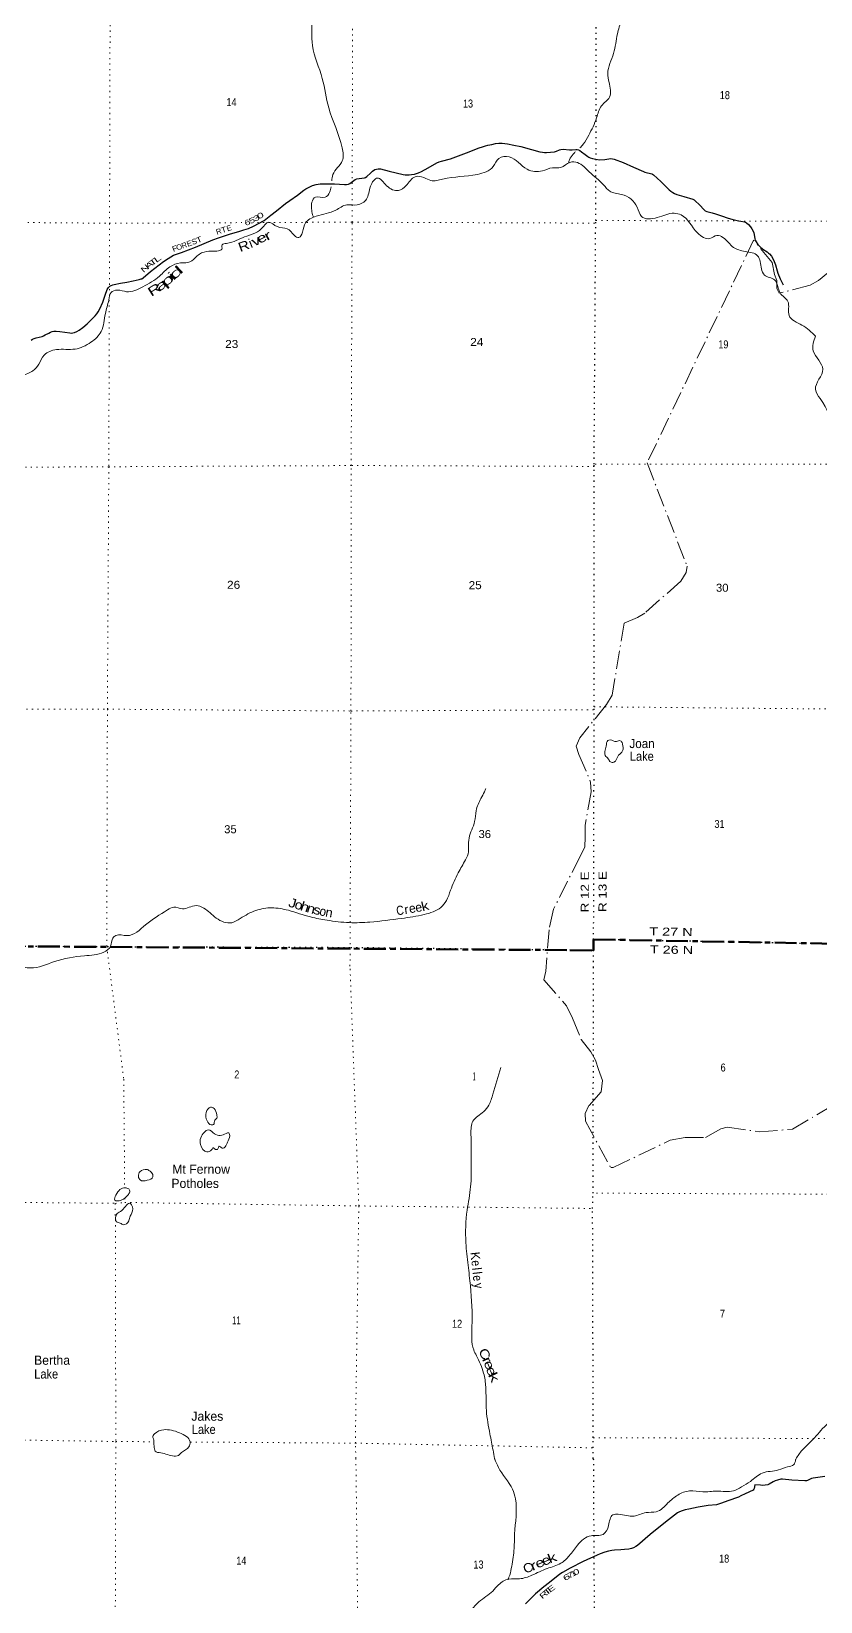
# Model space of a CAD drawing. Header units: feet. Extents: x -248627 to 3, y 0 to 184934.
# Drawn here: x -60433 to -43174, y 88680 to 123012 of the extents above; entities that cross this region are included whole.
import ezdxf
from ezdxf.enums import TextEntityAlignment as Align

# ---------------------------------------------------------------- set-up
doc = ezdxf.new("R2010")
doc.units = ezdxf.units.FT
doc.header["$LTSCALE"] = 80
for name, pattern in [('DOT_DASHED', [7.7, 5, -1.2, 0.3, -1.2]), ('DOTTED', [1.5, 0.3, -1.2]), ('LONG_DASH_SHORT_DASH', [9.9, 6, -1.2, 1.5, -1.2])]:
    doc.linetypes.add(name, pattern=pattern)
for name, color, linetype, lineweight in [('11', 7, 'LONG_DASH_SHORT_DASH', 60), ('29', 7, 'Continuous', 25), ('30', 7, 'Continuous', 13), ('39', 7, 'Continuous', 13), ('41', 7, 'Continuous', 13), ('44', 7, 'DOT_DASHED', 13), ('6', 7, 'DOTTED', 25), ('7', 7, 'DOTTED', 13)]:
    doc.layers.add(name, color=color, linetype=linetype, lineweight=lineweight)

msp = doc.modelspace()

# ---------------------------------------------------------------- linework, layer by layer
at = {"layer": '11'}
msp.add_lwpolyline([(-61874.65, 103015.65), (-48660.7, 102924.08), (-48144.21, 102918.22), (-48137.93, 103158.42), (-30937.48, 102853.49)], dxfattribs=at)
at = {"layer": '29'}
for points in [[(-55269.9, 118936.59), (-55198.39, 118994.48), (-55076, 119086.61), (-54873.82, 119250.6), (-54784.29, 119315.17), (-54610.94, 119429.71), (-54472.07, 119542.33), (-54433.64, 119567.15), (-54342.01, 119616.49), (-54282.1, 119641.16), (-54204.57, 119665.83), (-54119.99, 119679.92), (-54052.71, 119682.56), (-53802.91, 119682.44), (-53585.64, 119664.72), (-53538.5, 119665.83), (-53497.97, 119671.12), (-53466.47, 119682.91), (-53350.13, 119773.72), (-53318.24, 119787.41), (-53263.12, 119796.47), (-53150.84, 119812.08), (-53123.72, 119820.37), (-53094.45, 119842.04), (-53019.38, 119915.42), (-52974.63, 119954.81), (-52919.38, 119992.39), (-52884.77, 120002.39), (-52847.76, 120009.44), (-52800.32, 120004.53), (-52607.79, 119952.94), (-52304.76, 119883.39), (-52255.71, 119879.04), (-52169.37, 119879.04), (-52121.45, 119882.36), (-52058.35, 119893.14), (-51969.73, 119920.17), (-51903.29, 119949.52), (-51756.37, 120029.53), (-51564.97, 120138.07), (-51518.54, 120156.64), (-51468.06, 120175.07), (-51267.53, 120229.09), (-50916.91, 120354.33), (-50643.1, 120464.71), (-50569.39, 120488.72), (-50502.43, 120509.86), (-50452.78, 120522.04), (-50364.99, 120541.58), (-50282.17, 120557.44), (-50210.29, 120566.4), (-50137.68, 120564.49), (-50019.16, 120551.13), (-49883.94, 120527.48), (-49728.05, 120491.86), (-49497.38, 120431.57), (-49316.9, 120382.2)], [(-49316.9, 120382.2), (-49258.4, 120370.66), (-49214.35, 120363.62), (-49166.16, 120361.55), (-49082.2, 120368.9), (-48992.58, 120380.85), (-48951.8, 120391.81), (-48886.61, 120421.76), (-48854.72, 120433), (-48805.55, 120437.62), (-48667.52, 120423.84), (-48608.2, 120423.53), (-48528.9, 120430.58), (-48498.25, 120427.08), (-48470.75, 120420), (-48439.04, 120404.14), (-48404.37, 120379.14), (-48326.27, 120317.81), (-48266.35, 120275.51), (-48243.45, 120261.42), (-48209.97, 120247.32), (-48159.04, 120231.92), (-48088.39, 120215.6), (-48006.39, 120205.19), (-47895.52, 120209.39), (-47758.88, 120229.7), (-47725.97, 120228.76), (-47688.39, 120219.13), (-47493.7, 120144.25), (-47263.68, 120045.67), (-47049.73, 119949.37), (-47015.28, 119937.2), (-46867.27, 119900.19), (-46847.27, 119889.55), (-46824.98, 119873.76), (-46666.66, 119727.27), (-46486.33, 119548.86), (-46446.13, 119516.06), (-46403.84, 119486.1), (-46366.87, 119464.21), (-46317.5, 119447.34), (-46162.42, 119402.34), (-45970.37, 119341.62), (-45942.07, 119328.11), (-45915.74, 119309.9), (-45823.05, 119217.26), (-45720.16, 119112.55), (-45696.22, 119092.16), (-45665.53, 119077.3), (-45543.9, 119045.27), (-45469.94, 119022.68), (-45343.54, 118979.44), (-45193.27, 118930.57), (-45115.76, 118906.38), (-45000.81, 118874.95), (-44840.88, 118846.47), (-44816.09, 118837.61), (-44793.3, 118823.56), (-44751.01, 118786.56), (-44708.99, 118737.03), (-44678.77, 118694.93), (-44643.52, 118627.97), (-44636.67, 118604.78), (-44625.9, 118571.59), (-44611.81, 118474.67), (-44603.05, 118446.95), (-44585.37, 118409.47), (-44550.13, 118351.33)], [(-60435.6, 116264.12), (-60407.1, 116282.62), (-60375.39, 116296.72), (-60328.05, 116310.72), (-60199.18, 116344.3), (-60168.14, 116356.46), (-60130.46, 116374.25), (-60052.33, 116415.02), (-60017.69, 116432.4), (-59980.68, 116448.26), (-59945.44, 116457.07), (-59889.05, 116460.59), (-59814.04, 116449.37), (-59591.26, 116418.3), (-59554.71, 116416.84), (-59526.07, 116418.3), (-59492.59, 116428.87), (-59439.72, 116451.78), (-59386.4, 116482.6), (-59311.09, 116538.12), (-59214.89, 116618.87), (-59040.8, 116789.38), (-59002.73, 116834.15), (-58971.01, 116879.98), (-58933.44, 116944.87), (-58872.58, 117091.04), (-58821.71, 117241.42), (-58773.29, 117365.62), (-58759.57, 117390.98), (-58743.71, 117413.89), (-58717.67, 117439.3), (-58685.56, 117457.94), (-58653.84, 117472.04), (-58624.32, 117480.09), (-58482.83, 117507.99), (-58347.24, 117528.42), (-58208.04, 117554.85), (-58074.12, 117586.57), (-58033.59, 117598.91), (-58017.86, 117605.11), (-57991.3, 117623.58), (-57829.88, 117763.29), (-57542.23, 117978.29), (-57439.77, 118046.48), (-57322.35, 118115.77), (-57261.8, 118139.87), (-57150.12, 118175.42), (-56843.98, 118291.31), (-56462.49, 118456.36), (-56341.99, 118501.09), (-56186.9, 118552.6), (-56075.92, 118585.67), (-55897.45, 118634.49), (-55786.93, 118670.25), (-55684.73, 118705.49), (-55579.23, 118750.18), (-55343.38, 118879.34), (-55305.88, 118904.61), (-55269.9, 118936.59)], [(-44550.13, 118351.33), (-44504.32, 118305.51), (-44435.14, 118248.58), (-44342.2, 118189.21), (-44310.48, 118164.54), (-44292.87, 118146.93), (-44248.82, 118095.82), (-44209.67, 118031.53), (-44187.84, 117978.33), (-44164.23, 117910.8), (-44126.7, 117779.72), (-44107.84, 117722.26), (-44057.2, 117599.12), (-43992.84, 117473.04)], [(-43083.96, 91412.48), (-43340.47, 91382.68), (-43372.76, 91375.33), (-43462.53, 91329.49), (-43484.93, 91323.85), (-43519.82, 91321.85), (-43800.8, 91335.85), (-44008.76, 91354.32), (-44046.03, 91354.12), (-44113.8, 91339.04), (-44165.37, 91321.85), (-44213.11, 91300.84), (-44300.49, 91245.68), (-44331.53, 91235.9), (-44388.82, 91226.36), (-44442.08, 91221.03), (-44491.96, 91222.54), (-44612.9, 91235.42), (-44623.74, 91151.87), (-44633.55, 91135.18), (-44652.39, 91119.4), (-44823.36, 91035.18), (-44915.96, 90989.53), (-44970.09, 90966.34), (-45201.7, 90885.53), (-45338.04, 90831.01), (-45405.04, 90808.04), (-45450.73, 90798.54), (-45634.08, 90779.44), (-45720.27, 90765.61), (-45853.72, 90743.15), (-46054.12, 90703.5), (-46134.47, 90683.94), (-46224.24, 90657.2), (-46275.8, 90636.19), (-46305.96, 90619.17), (-46562.81, 90416.08), (-46899.87, 90146.5), (-47181.79, 89907.76), (-47213.56, 89885.6), (-47268.95, 89855.04), (-47308.39, 89838.41), (-47366.35, 89826.39), (-47459.94, 89816.84), (-47544.73, 89810.12), (-47681.49, 89805.38), (-47742.46, 89794.95), (-47809.45, 89782.46), (-47889.67, 89757.64), (-47992.8, 89725.17), (-48061.08, 89698.2), (-48364.75, 89554.73), (-48649.8, 89408.13), (-48817.89, 89314.26), (-48873.26, 89278.25), (-49103.22, 89099.8), (-49228.5, 89005.14), (-49405.46, 88853.52), (-49630.62, 88629.48)]]:
    msp.add_lwpolyline(points, dxfattribs=at)
at = {"layer": '39'}
for points in [[(-50744.58, 137432.64), (-50613.93, 137035.78), (-50502.93, 136513.75), (-50518.23, 135811.59), (-50527.98, 135234.54), (-50499.94, 134784.77), (-50625.81, 134501.74), (-50716.91, 134097.83), (-50915.23, 133287.92), (-51038.55, 132871.75), (-51095.72, 132552.73), (-51233.06, 132116.32), (-51674.86, 131684.6), (-51989.69, 131263.53), (-52115.65, 131004.72), (-52242.12, 130868.97), (-52375.34, 130410.4), (-52527.32, 130103.05), (-52624.71, 129759.63), (-52824.48, 129304.79), (-52954.63, 129084.29), (-52999.63, 128745.15), (-53148.41, 128147.29), (-53301.74, 127676.52), (-53425.11, 127274.48), (-53394.02, 127066.82), (-53429.44, 126850.79), (-53576.05, 126712.93), (-53581.19, 126486.95), (-53625.39, 125954.13), (-53840.85, 125390.27), (-53959.01, 125196.05), (-54069.13, 125005.91), (-54307.54, 124635.63), (-54380.64, 124266.09), (-54361.13, 123929.26), (-54353.95, 123652.89), (-54308.22, 123314.16), (-54287.59, 122702.95), (-54070.94, 121979.64), (-53931.25, 121342.75), (-53635.34, 120464.45), (-53634.19, 120182.01), (-53838.62, 119882.49), (-53865.36, 119740.98)], [(-47525.63, 123258.11), (-47619.17, 122957.07), (-47700.1, 122531.01), (-47829.37, 122092.63), (-47800.35, 121897.06), (-47792.98, 121572.28), (-47965.6, 121383.87), (-48073.42, 121123.12), (-48243.24, 120741.05), (-48363.41, 120544.81), (-48440.96, 120463.17)], [(-61842.37, 114778.29), (-61675.93, 115043.34), (-61409.81, 115046.56), (-61010.35, 114981.79), (-60680.25, 115118.46), (-60654.25, 115169.02), (-60712.92, 115219.19), (-60810.07, 115311.55), (-60647.42, 115473.69), (-60397.9, 115591.83), (-60271.46, 115733.63), (-60153.32, 115935.92), (-59885.66, 116054.14), (-59478.44, 116066.07), (-59130.25, 116214.93), (-58907.42, 116451.99), (-58814.25, 116843.8), (-58742.88, 117140.7), (-58691.12, 117304.35), (-58554.23, 117355.41), (-58350.45, 117320.02), (-57996.05, 117428.55), (-57632.07, 117660.19), (-57403.06, 117864.99), (-57175.57, 117948.74), (-57014.32, 117959.56), (-56851.42, 118059.15), (-56759.01, 118140.27), (-56549.6, 118207.8), (-56378.23, 118208.57), (-56267.52, 118253.46), (-56261.84, 118342.26), (-56165.2, 118376.99), (-55770.62, 118520), (-55400.37, 118699.22), (-55241.66, 118839.14), (-55057.8, 118743.14), (-54839.87, 118697.72), (-54682.01, 118549.14), (-54585.05, 118503.18), (-54506.89, 118620.54), (-54441.19, 118824.61), (-54205.89, 118970.94), (-53779, 119101.99), (-53535.52, 119220.1), (-53307.69, 119219.12), (-53104.57, 119343.11), (-53019.02, 119625.94), (-52866.52, 119806.19), (-52664.22, 119637.64), (-52403.72, 119533.91), (-52238.82, 119639.56), (-52042.03, 119834.13), (-51850.42, 119816.84), (-51696.93, 119750.96), (-51441, 119782.38), (-50679.31, 119884.69), (-50333.23, 120057.74), (-50208.94, 120231.81), (-49987.31, 120269.13), (-49591.04, 119996.54), (-49256.22, 119963.76), (-49038.74, 120029.3), (-48853.29, 120038.21), (-48656.16, 120148.05), (-48488.79, 120142.75), (-48231.91, 119938.13), (-47920.27, 119655.07), (-47786.64, 119516.47), (-47528.3, 119449.05), (-47184.4, 119166.13), (-47090.84, 118964.81), (-46747.99, 118940.13), (-46377.41, 119036.63), (-46224.03, 118998.99), (-45865.58, 118607.2), (-45596.93, 118485.35), (-45439.95, 118552.64), (-45310.73, 118506.82), (-45075.96, 118285.96), (-44823.6, 118202.37), (-44553.04, 118106.75), (-44467.2, 117820.65), (-44400.11, 117683.77), (-44181.93, 117577.83), (-44108.78, 117436.93), (-44059.81, 117293.91), (-43891.72, 117109.06), (-43862.23, 116798.5), (-43583.15, 116589.94), (-43287.82, 116349.18)], [(-48534.62, 120381.55), (-48584.31, 120329.95), (-48666.47, 120204.49), (-48685.44, 120136.2)], [(-53877.87, 119615.79), (-53913.65, 119492.77), (-54007.98, 119385.42), (-54221.7, 119388.49), (-54297.86, 119275.16), (-54307.36, 119133.89), (-54282.64, 119002.87), (-54264.28, 118947.62)], [(-43287.82, 116349.18), (-43336.91, 116028.17), (-43123.57, 115623.62), (-43287.12, 115185.08), (-43181.45, 114981.79), (-42924.52, 114268.76), (-42899.36, 114030.81), (-42749.21, 113797.46), (-42776.04, 113454.36), (-42807.54, 113266.59), (-42699.81, 113051.2), (-42343.89, 112786.5), (-42101.9, 112773.48), (-41997.69, 112432.99), (-42002.3, 112079.91), (-41908.35, 111783.76), (-41716.38, 111675.68), (-41492.19, 111577.84), (-41176.64, 111325.06), (-40836.24, 111405.28), (-40660.85, 111410.11), (-40271.37, 111321.09), (-39936.67, 111316.55), (-39831.11, 111139.49), (-39719.99, 111083.5), (-39566.71, 111070.07), (-39392.95, 110980.07), (-39124.06, 110797.7), (-38872.23, 110843.22), (-38402.78, 110922.01), (-37834.85, 111075.89), (-37484.2, 111115.81), (-37080.81, 111075.27), (-36693.84, 111109.3), (-36335.27, 111183.56), (-36119.94, 111283.39), (-35704.94, 111363.95), (-35586.68, 111533.96), (-35522.72, 111671.44), (-35339.34, 111692.44), (-35068.95, 111637.17), (-34822.99, 111640.31), (-34684.57, 111812.42), (-34416.89, 111928.63), (-34113.35, 112147.89), (-33903.82, 112185.16), (-33738.24, 112123.36), (-33496.12, 112078.06), (-33189.74, 112097.6), (-32848.75, 112034.58), (-32499.07, 111816.26), (-32061.15, 111713.33), (-31764.34, 111607.75), (-31527, 111748.03), (-31376.62, 111952.48), (-31200.22, 112203.45), (-31032.81, 112380.54), (-30915.17, 112385.74)], [(-47507.64, 107438.51), (-47526.03, 107481.22), (-47554.35, 107503.29), (-47640.97, 107484.74), (-47778.21, 107520.43), (-47824.54, 107510.13), (-47862.33, 107382.86), (-47883.67, 107176.98), (-47816.86, 107108.69), (-47770.21, 107038.28), (-47697.6, 107032.56), (-47591.37, 107186.37), (-47503.04, 107279.58), (-47493.28, 107360.32), (-47507.72, 107438.94)], [(-61873.43, 103358.48), (-61488.05, 103044.08), (-61324.6, 103008.5), (-61057.58, 102789.8), (-60736.23, 102599.6), (-60455.72, 102534.29), (-59926.04, 102673.88), (-59273.32, 102799.9), (-58850.25, 102880.49), (-58699.57, 103012.31), (-58649.88, 103188.06), (-58587.61, 103242.82), (-58345.66, 103241.89), (-57935.32, 103477.78), (-57456.81, 103804.77), (-57319.96, 103865.91), (-57130.28, 103826.42), (-56832.19, 103900.4), (-56664.62, 103844.67), (-56389.52, 103623.99), (-56048.39, 103524.66), (-55865.29, 103616.27), (-55521.24, 103791.33), (-55176.71, 103849.38), (-54813.58, 103794.54), (-54327.1, 103649.46), (-53967.93, 103578.46), (-53481.83, 103526.18), (-53028.24, 103538.33), (-52335, 103618.13), (-51843.41, 103703.07), (-51477.1, 103860.08), (-51356.74, 104009.92), (-51266.92, 104232.25), (-51097.11, 104616.34), (-50943, 104895.46), (-50873.16, 105075.33), (-50873.61, 105186.29), (-50862.28, 105373.97), (-50740.76, 105735.65), (-50707.46, 105973.87), (-50603.69, 106238.63), (-50525.66, 106386.26), (-50493.71, 106461.06)], [(-50168.5, 100357.56), (-50339.52, 99775.75), (-50431.28, 99533.23), (-50541.6, 99393.52), (-50776.65, 99186.67), (-50819.85, 98902.01), (-50815.18, 98250.38), (-50827.27, 97752), (-50903.82, 97239.21), (-50931.17, 96526.9), (-50882.79, 96034.85), (-50832.57, 95583.16), (-50798.69, 94687.54), (-50760.35, 94183.34), (-50701.36, 94056.5), (-50544.58, 93677.92), (-50496.97, 93373.49), (-50482.77, 92855.06), (-50406.11, 92346.99), (-50338.12, 91990.2), (-50305.81, 91808.8)], [(-37715.66, 100020.29), (-37870, 99880.61), (-38061.66, 99910), (-38340.45, 100047.95), (-38536.21, 100095.48), (-38726.76, 99854.54), (-39058.81, 99205.41), (-39393.14, 98622.86), (-39549.85, 98486.98), (-39730.83, 98371.16), (-39772.69, 98251.94), (-39761.66, 98019.97), (-39872.21, 97936.76), (-40087.6, 97853.06), (-40368.78, 97585.48), (-40583.25, 97277.85), (-40836.34, 97044.69), (-41016.5, 96725.11), (-41127.72, 96311.02), (-41180.75, 95965.79), (-41208.13, 95755.84), (-41307.93, 95509.25), (-41382.85, 95091.29), (-41559.59, 94426.73), (-41667.24, 94127.65), (-41918.37, 93906.61), (-42139.23, 93681.67), (-42345.84, 93422.49), (-42469.99, 93212.11), (-42601.98, 92949.24), (-43053.96, 92539.65), (-43345.01, 92223.61), (-43577.95, 91992.56), (-43718.11, 91796.39)], [(-56378.09, 99322.72), (-56437.13, 99461.66), (-56513.85, 99489.56), (-56610.17, 99376.14), (-56591.28, 99192.63), (-56500.18, 99102.26), (-56437.78, 99126.75), (-56431.97, 99185.29), (-56377.8, 99250.09), (-56378.09, 99322.72)], [(-56174.81, 98912.07), (-56303.68, 98871.14), (-56426.81, 98906.89), (-56564.26, 98993.02), (-56648.74, 98946.24), (-56736.36, 98675.5), (-56594.56, 98512.72), (-56493.94, 98557.56), (-56451.78, 98602.14), (-56409.3, 98568.03), (-56354.9, 98576.35), (-56326.92, 98637), (-56260.21, 98594.93), (-56181.79, 98645.73), (-56129.82, 98756.93), (-56098.14, 98898.29), (-56118.41, 98926.45), (-56174.81, 98912.07)], [(-57893.42, 98127.55), (-58060.57, 98080.39), (-58092.41, 97977.36), (-58053.78, 97898.85), (-57898.51, 97891.48), (-57775.84, 97968.7), (-57808.49, 98065.39), (-57838.83, 98089.47), (-57893.77, 98127.45)], [(-58302.99, 97702.02), (-58383.75, 97729.9), (-58584.71, 97569.61), (-58608.45, 97458.54), (-58469.33, 97457.15), (-58312.59, 97584.96), (-58280.61, 97653.7), (-58302.99, 97702.02)], [(-58594.73, 97059.13), (-58576.3, 96988.61), (-58491.49, 96954.69), (-58422.79, 96918.69), (-58304.2, 97007.99), (-58270.33, 97109.02), (-58216.55, 97268.65), (-58291.66, 97395.41), (-58376.03, 97318.37), (-58486.49, 97212.96), (-58572.89, 97141.95), (-58594.73, 97059.13)], [(-57758.34, 92174.51), (-57762.64, 92241.07), (-57774.85, 92269.26), (-57738.89, 92350.12), (-57537.63, 92437.78), (-57194.61, 92370.74), (-56963.96, 92172.05), (-56987.72, 92065.02), (-57150.53, 91941.21), (-57218.82, 91878.36), (-57347.8, 91865.67), (-57638.44, 91941.02), (-57707.03, 91952.82), (-57745.74, 92051.5), (-57756.14, 92130.13), (-57758.34, 92174.51)], [(-43718.11, 91796.39), (-43720.4, 91784.41), (-43763.56, 91672.01), (-43900.35, 91625.42), (-44093.46, 91558.57), (-44451.63, 91489.41), (-44708.93, 91309.61), (-44901.92, 91186.35), (-45080.9, 91101.39), (-45445.24, 91096.69), (-45751.19, 91080.01), (-46039.09, 91099.63), (-46298.58, 91010.5), (-46511.6, 90836.83), (-46768.86, 90642.92), (-46992.27, 90626.39), (-47253.8, 90549.35), (-47598.12, 90593.04), (-47714.84, 90578.72), (-47810.98, 90342.8), (-47931.36, 90149.15), (-48192.99, 90120.46), (-48488.48, 89916.41), (-48671.18, 89680.34), (-48854.03, 89518.81), (-49153.73, 89403.41), (-49487.59, 89257.72), (-49759.18, 89178.64), (-49994.69, 89172.16), (-50215.86, 89048.85), (-50344.41, 88911.6), (-50645.88, 88677.32), (-50814.57, 88483.58), (-50946.7, 88130.73), (-51078.55, 87640.87), (-51154.48, 87366.7), (-51226.18, 86995.83), (-51539.08, 86447.2), (-51653.12, 86108.49), (-51670.59, 85794.13), (-51580.95, 85274.46), (-51591.54, 84553.1), (-51546.76, 84311.4), (-51376.91, 83945), (-51269.33, 83514.01), (-51258.87, 83320.6), (-51407.08, 82957.65), (-51651.41, 82344.67), (-51640.64, 82004.17), (-51532.57, 81331.4), (-51450.44, 80551.78), (-51451.03, 80407.13)], [(-50306.32, 91810.05), (-50300.59, 91796.05), (-50221.15, 91615.82), (-49912.17, 91136.84), (-49847.33, 90929.42), (-49865.87, 90157.68), (-49879.22, 89796.99), (-49938.8, 89403.98), (-49988.73, 89214.49), (-50013.54, 89163.37)]]:
    msp.add_spline(points, degree=3, dxfattribs=at)
at = {"layer": '44'}
msp.add_lwpolyline([(-43016.13, 117731.89), (-43223.1, 117568.59), (-43399.45, 117461.73), (-44083.24, 117286.12), (-44131.14, 117390.86), (-44134.19, 117568.16), (-44183.96, 117699.1), (-44233.02, 117956.97), (-44638.33, 118448.38), (-46968.62, 113575.54), (-46094.41, 111321.43), (-46113.37, 111182.4), (-46233.63, 110990.94), (-47021.37, 110291.44), (-47177.44, 110198.68), (-47469.04, 110075.64), (-47730.39, 108499.96), (-47858.8, 108296.41), (-48438.63, 107566.79), (-48516.41, 107385.42), (-48460.87, 107204.12), (-48203.67, 106597.79), (-48192.74, 106384.23), (-48324.1, 105654.82), (-48323.49, 105402.97), (-48330.83, 105175.3), (-48428.88, 104981.83), (-49015.19, 103817.02), (-49112.65, 103369.69), (-49184.4, 102463.01), (-49225.85, 102275.61), (-48732.08, 101707.68), (-48600.28, 101433.73), (-48412.99, 100970.43), (-48196.33, 100698.53), (-48096.33, 100519.27), (-48034.87, 100311.77), (-47941.27, 100072.06), (-47970.93, 99826.24), (-48241.29, 99525.91), (-48321.06, 99350.59), (-48317.94, 99185.38), (-47764.06, 98168.18), (-47707.49, 98170.23), (-46463.75, 98771.22), (-46134.15, 98827.79), (-45691.74, 98825.99), (-45357.33, 99019.56), (-45215.72, 99055.9), (-44513.3, 98949.45), (-43789.75, 99010.24), (-42666.89, 99669.6)], dxfattribs=at)
at = {"layer": '6'}
for points in [[(-48144.39, 91805.44), (-48145.37, 92042.68), (-48145.66, 92264.42), (-48159.97, 97275.84), (-48151.25, 97610.78), (-48137.03, 102543.64), (-48138.53, 102914.86), (-48125.65, 108178.58), (-48125.92, 108245.16), (-48125.1, 113500.76), (-48127.32, 113549.17), (-48092.28, 118819.05), (-48088.49, 118877.57), (-48077.61, 124139.27), (-48081.88, 124197.76), (-48064.28, 126322.66)], [(-48144.21, 102918.22), (-53464.5, 102977.04), (-58875.59, 102993.94), (-61874.65, 103015.65)], [(-30937.48, 102853.49), (-32015.2, 102873.73), (-37312.74, 102958.6), (-42655.32, 103053.75), (-48137.93, 103158.42)], [(-48144.39, 91805.44), (-48118.01, 86949.16), (-48127.71, 86771.83), (-48171.44, 81615.63), (-48152.45, 76306.42), (-48018.64, 70959.13), (-48017.24, 68327.68), (-48017.85, 68038.56)]]:
    msp.add_lwpolyline(points, dxfattribs=at)
at = {"layer": '7'}
for p, q in [((-58391.33, 97504.44), (-58390.5, 97407.07)), ((-58589.6, 91830.22), (-58601.58, 86881.53))]:
    msp.add_line(p, q, dxfattribs=at)
for points in [[(-58624.88, 134739.92), (-58677.89, 129427.59), (-58710.71, 124109.3), (-58723.48, 118817.33), (-58740.15, 113493.06), (-58771.03, 108192.94), (-58784.85, 103002.97), (-58413.54, 100100.33), (-58393.28, 97731.64)], [(-53336.96, 91817.15), (-53348.87, 92144.03), (-53273.18, 97331.37), (-53465.87, 102576.01), (-53444.17, 108152.49), (-53439.77, 113519.07), (-53419.06, 118841.34), (-53404.36, 124153.5), (-53367.46, 129459.7), (-53314.18, 134705.45)], [(-61831.11, 118843.34), (-58723.48, 118817.33), (-55830.54, 118830.42)], [(-55489.34, 118831.97), (-53419.06, 118841.34), (-48092.28, 118819.05)], [(-48088.49, 118877.57), (-42658.89, 118857.76), (-37309.92, 118833.56), (-31987.2, 118819.31), (-30915.57, 118784.49)], [(-48125.1, 113500.76), (-53439.77, 113519.07), (-58740.15, 113493.06), (-61845.86, 113477.26)], [(-30922.89, 113468.61), (-32007.91, 113497.05), (-37318.64, 113537.57), (-42681.67, 113549.61), (-48127.32, 113549.17)], [(-61860.4, 108191.2), (-58771.03, 108192.94), (-53444.17, 108152.49), (-48125.65, 108178.58)], [(-48125.92, 108245.16), (-42639.74, 108193.33), (-37325.1, 108181.07), (-31998.36, 108170.88), (-30930.21, 108139.92)], [(-39858.91, 97577.52), (-42653.09, 97587.25), (-48151.25, 97610.78)], [(-61890.03, 97420.63), (-58598.09, 97387.97), (-58390.5, 97407.07), (-53273.18, 97331.37), (-48159.97, 97275.84)], [(-58598.09, 97387.97), (-58587.01, 92180.85), (-58589.6, 91830.22)], [(-61904.31, 92230.8), (-58587.01, 92180.85), (-57761.2, 92175.05)], [(-56956.41, 92169.39), (-53348.87, 92144.03), (-48145.37, 92042.68)], [(-48145.66, 92264.42), (-42659.6, 92242.85), (-37306.67, 92236.82), (-31975.9, 92226.65), (-30952.12, 92212.78)], [(-53436.05, 76299.96), (-53436.62, 76328.94), (-53359.01, 81648.41), (-53279.17, 86865.12), (-53336.96, 91817.15)]]:
    msp.add_lwpolyline(points, dxfattribs=at)

# ---------------------------------------------------------------- texts
at = {"layer": '30'}
for s, rotation, width, p in [('6', 22.958, 1.4, (-55688.06, 118779.7)), ('5', 26.461, 1.4, (-55584.26, 118825.61)), ('3', 28.707, 1.5, (-55486.08, 118876.46)), ('0', 28.707, 1.6, (-55396.86, 118932.5)), ('E', 20.734, 1.1, (-56957.21, 118320.52)), ('S', 20.734, 1.1, (-56851.09, 118361.34)), ('T', 23.396, 1.35, (-56740.75, 118403.66)), ('T', 18.373, 1.2, (-56207.49, 118618.92)), ('E', 17.851, 1.05, (-56090.2, 118655.42)), ('F', 21.703, 1.2, (-57273.47, 118210.56)), ('N', 40.876, 1.55, (-57912.51, 117784.36)), ('A', 38.033, 1.6, (-57820.19, 117856.86)), ('T', 37.707, 1.75, (-57736.08, 117921.57)), ('L', 35.992, 1.7, (-57641.05, 117990.64)), ('6', 33.038, 1.7, (-48698.53, 89165.24)), ('7', 29.181, 1.5, (-48617.52, 89208.53)), ('1', 29.181, 0.75, (-48553.18, 89244.47)), ('0', 27.217, 1.55, (-48491.05, 89276.12)), ('T', 40.59, 1.9, (-49109.89, 88856.22)), ('E', 37.074, 1.55, (-49027.84, 88918.63)), ('R', 40.59, 1.55, (-49193.02, 88785.33))]:
    msp.add_text(s, height=120, rotation=rotation, dxfattribs=dict(at, width=width)).set_placement(p, align=Align.CENTER)
for s, rotation, p in [('R', 18.373, (-56316.89, 118582.59)), ('O', 20.26, (-57180.9, 118241.32)), ('R', 19.831, (-57069.94, 118279.38))]:
    msp.add_text(s, height=120, rotation=rotation, dxfattribs=at).set_placement(p, align=Align.CENTER)
at = {"layer": '41'}
for s, rotation, width, p in [('i', 22.227, 1.05, (-55602.8, 118284.35)), ('v', 24.181, 1.4, (-55482.81, 118343.81)), ('e', 26.899, 1.4, (-55353.53, 118409.85)), ('r', 27.422, 1.55, (-55221.76, 118463.64)), ('R', 19.942, 1.25, (-55754.3, 118227.97)), ('i', 44.974, 1.9, (-57288.62, 117594.14)), ('d', 42.465, 2.1, (-57205.74, 117663.62)), ('R', 32.195, 1.5, (-57689.92, 117282.89)), ('a', 35.223, 1.75, (-57539.19, 117384.94)), ('p', 40.373, 1.95, (-57400.38, 117496.25)), ('J', 343.964, 1.25, (-54747.69, 103858.84)), ('o', 342.204, 1.15, (-54613.22, 103818.38)), ('h', 342.204, 1.25, (-54480.51, 103775.78)), ('n', 344.201, 1.2, (-54341.53, 103736.63)), ('s', 347.768, 1.2, (-54205.03, 103704.73)), ('o', 349.866, 0.95, (-54074.38, 103675.47)), ('n', 349.866, 1.05, (-53937.97, 103650.68)), ('C', 7.165, 0.85, (-52359.33, 103695.7)), ('k', 13.968, 1.2, (-51803.19, 103793.18)), ('e', 275.936, 0.85, (-50806.17, 96069.99)), ('e', 276.146, 0.85, (-50773.58, 95741.97)), ('y', 276.146, 0.9, (-50747.99, 95578.24)), ('C', 296.958, 1.25, (-50608.91, 94051.19)), ('r', 293.664, 1.45, (-50556.21, 93925.65)), ('e', 292.42, 1.25, (-50512.26, 93819.27)), ('e', 293.431, 1.3, (-50462.67, 93681.61)), ('k', 295.737, 1.55, (-50408.03, 93545.18))]:
    msp.add_text(s, height=200, rotation=rotation, dxfattribs=dict(at, width=width)).set_placement(p, align=Align.CENTER)
for s, width, p in [('Joan', 0.95, (-47354.42, 107342.36)), ('Lake', 0.9, (-47345.01, 107064.54)), ('Lake', 0.9, (-60370.25, 93557.14)), ('Lake', 0.9, (-56925.08, 92346.95))]:
    msp.add_text(s, height=200, dxfattribs=dict(at, width=width)).set_placement(p)
for s, rotation, p in [('r', 8.813, (-52218.68, 103713.87)), ('e', 10.791, (-52085.75, 103742.46)), ('e', 10.791, (-51946.39, 103764.88)), ('K', 275.936, (-50824.47, 96228.2)), ('l', 276.542, (-50791.91, 95944.54)), ('l', 276.542, (-50782.93, 95854.54))]:
    msp.add_text(s, height=200, rotation=rotation, dxfattribs=at).set_placement(p, align=Align.CENTER)
for s, p in [('Mt Fernow', (-57353.38, 98035.28)), ('Potholes', (-57372.2, 97724.49)), ('Bertha', (-60374.96, 93858.5)), ('Jakes', (-56934.51, 92634.2))]:
    msp.add_text(s, height=200, dxfattribs=at).set_placement(p)
for s, rotation, width, p in [('e', 23.699, 1.3, (-49367.3, 89399.96)), ('e', 21.472, 1.25, (-49230.69, 89457.86)), ('k', 21.152, 1.4, (-49097.5, 89510.74)), ('C', 19.606, 1.1, (-49638.78, 89291.55)), ('r', 23.453, 1.45, (-49477.04, 89349.52))]:
    msp.add_text(s, height=200, rotation=rotation, dxfattribs=dict(at, width=width)).set_placement(p)
at = {"layer": '6'}
for s, rotation, width, p in [('R 12 E', 89.86, 1.25, (-48245.67, 103749.58)), ('R 13 E', 89.86, 1.25, (-47856.72, 103758.05)), ('T 27 N', 358.984, 1.35, (-46921.82, 103248.12)), ('T 26 N', 358.906, 1.35, (-46910.12, 102854.41))]:
    msp.add_text(s, height=175, rotation=rotation, dxfattribs=dict(at, width=width)).set_placement(p)
at = {"layer": '7'}
for s, width, p in [('14', 0.85, (-56167.73, 121377.91)), ('18', 0.85, (-45379.02, 121530.6)), ('13', 0.85, (-50995.21, 121347.02)), ('23', 1.1, (-56195.26, 116088.91)), ('24', 1.1, (-50836.36, 116132.79)), ('19', 0.85, (-45411.56, 116081.46)), ('26', 1.1, (-56153.71, 110824.24)), ('25', 1.1, (-50871.44, 110816.5)), ('30', 1.05, (-45461.7, 110760.19)), ('31', 0.85, (-45496.4, 105595.37)), ('35', 1.05, (-56217.35, 105479.81)), ('36', 1.05, (-50655.16, 105374.78)), ('2', 0.85, (-55996.28, 100118.54)), ('1', 0.4, (-50781.56, 100076.17)), ('6', 0.85, (-45361.61, 100270.37)), ('11', 0.65, (-56041.64, 94742.12)), ('12', 0.85, (-51234.33, 94667.1)), ('7', 0.85, (-45375.6, 94887.76))]:
    msp.add_text(s, height=175, dxfattribs=dict(at, width=width)).set_placement(p)
at = {"layer": '7', "width": 0.85}
for s, p in [('14', (-55952.66, 89488.83)), ('18', (-45393.71, 89533.23)), ('13', (-50766.69, 89403.15))]:
    msp.add_text(s, height=175, rotation=0.105, dxfattribs=at).set_placement(p)

doc.saveas('drawing.dxf')
